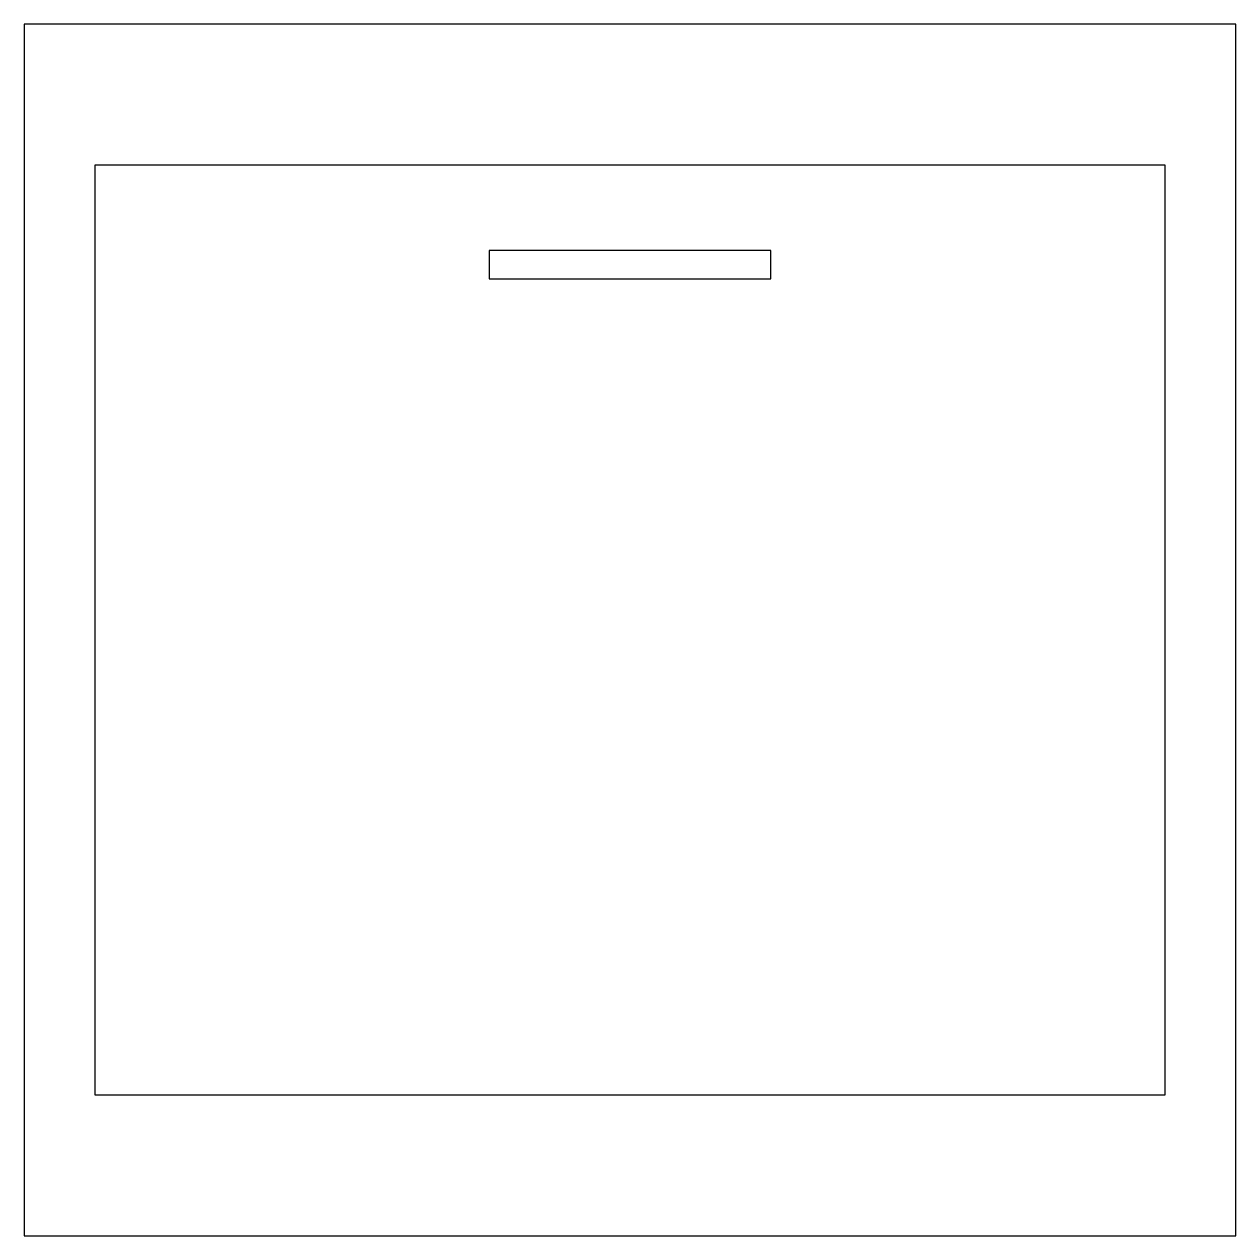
# Model space of a CAD drawing. Header units: millimetres. Extents: x -43 to 43, y 0 to 86.
import ezdxf

# ---------------------------------------------------------------- set-up
doc = ezdxf.new("R2010")
doc.units = ezdxf.units.MM
doc.header["$MEASUREMENT"] = 0

msp = doc.modelspace()

# ---------------------------------------------------------------- linework, layer by layer
at = {"color": 0}
msp.add_lwpolyline([(-43, 0), (43, 0), (43, 86), (-43, 86)], close=True, dxfattribs=at)
at = {"color": 250}
for points in [[(-38, 10), (38, 10), (38, 76), (-38, 76)], [(-10, 67.939), (10, 67.939), (10, 69.939), (-10, 69.939)]]:
    msp.add_lwpolyline(points, close=True, dxfattribs=at)

doc.saveas('drawing.dxf')
